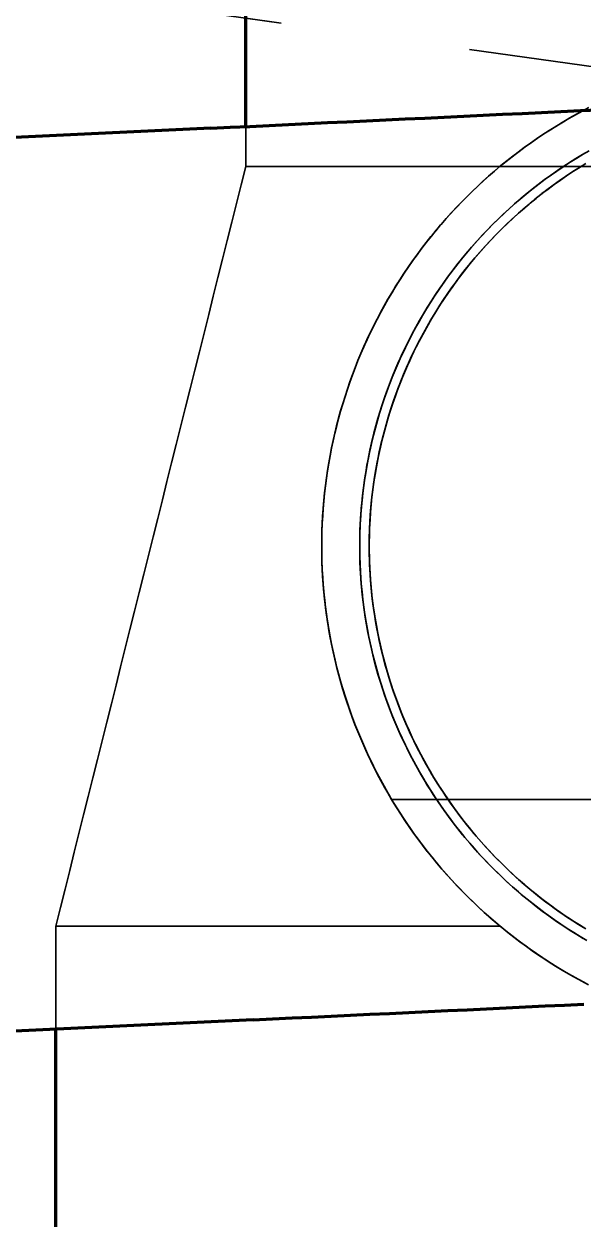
# Model space of a CAD drawing. Header units: millimetres. Extents: x 0 to 2382, y 0 to 420.
# Drawn here: x 937.59 to 940.53, y 350.9 to 357.19 of the extents above; entities that cross this region are included whole.
import ezdxf

# ---------------------------------------------------------------- set-up
doc = ezdxf.new("R2010")
doc.units = ezdxf.units.MM
doc.linetypes.add('IRAM-E-TRAZOS', pattern=[5, 4, -1])
for name, color, linetype, lineweight in [('01-VISIBLE', 7, 'CONTINUOUS', 70), ('02-OCULTA', 4, 'IRAM-E-TRAZOS', 35), ('08-FINA', 5, 'CONTINUOUS', 18)]:
    doc.layers.add(name, color=color, linetype=linetype, lineweight=lineweight)

msp = doc.modelspace()

# ---------------------------------------------------------------- linework, layer by layer
at = {"layer": '01-VISIBLE'}
for points in [[(938.7583, 356.6526), (938.7583, 359.8426)], [(938.5741, 356.6438), (938.6765, 356.6487), (938.779, 356.6535), (938.8814, 356.6584), (938.9838, 356.6633), (939.0862, 356.6682), (939.1886, 356.673), (939.291, 356.6779), (939.3935, 356.6828), (939.4959, 356.6876), (939.5983, 356.6925), (939.7007, 356.6974), (939.8031, 356.7023), (939.9056, 356.7071), (940.008, 356.712), (940.1104, 356.7169), (940.2128, 356.7217), (940.3152, 356.7266), (940.4177, 356.7315), (940.5201, 356.7364), (940.6225, 356.7412)], [(938.5741, 356.6438), (919.0091, 355.7132)], [(938.7974, 351.9491), (938.8998, 351.954), (939.0022, 351.9589), (939.1047, 351.9637), (939.2071, 351.9686), (939.3095, 351.9735), (939.4119, 351.9783), (939.5143, 351.9832), (939.6168, 351.9881), (939.7192, 351.993), (939.8216, 351.9978), (939.924, 352.0027), (940.0264, 352.0076), (940.1289, 352.0124), (940.2313, 352.0173), (940.3337, 352.0222), (940.4361, 352.0271), (940.5385, 352.0319)], [(938.7974, 351.9491), (919.2324, 351.0186)], [(937.7583, 346.4426), (937.7583, 351.8997)]]:
    msp.add_lwpolyline(points, dxfattribs=at)
at = {"layer": '02-OCULTA'}
for points in [[(943.8967, 356.5015), (914.05, 360.6962)], [(938.7583, 356.4426), (938.7583, 359.8426)], [(938.7583, 356.4426), (938.7583, 359.8426)], [(938.7583, 356.4426), (938.7583, 359.8426)], [(943.8967, 356.5015), (938.7583, 357.2236)], [(940.564, 356.752), (940.5286, 356.7334), (940.4935, 356.7142), (940.4586, 356.6944), (940.4241, 356.6742), (940.3899, 356.6534), (940.356, 356.632), (940.3225, 356.6102), (940.2893, 356.5878), (940.2565, 356.5649), (940.224, 356.5416), (940.1918, 356.5177), (940.1601, 356.4933), (940.1287, 356.4685), (940.0977, 356.4432), (940.0671, 356.4174), (940.0369, 356.3911), (940.0071, 356.3643), (939.9777, 356.3372), (939.9487, 356.3095), (939.9202, 356.2814), (939.8921, 356.2529), (939.8645, 356.224), (939.8373, 356.1946), (939.8105, 356.1648), (939.7842, 356.1346), (939.7584, 356.104), (939.7331, 356.0731), (939.7082, 356.0417), (939.6839, 356.0099), (939.66, 355.9778), (939.6366, 355.9453), (939.6137, 355.9125), (939.5913, 355.8793), (939.5695, 355.8458), (939.5481, 355.8119), (939.5273, 355.7777), (939.507, 355.7432), (939.4873, 355.7084), (939.468, 355.6733), (939.4494, 355.6379), (939.4312, 355.6022), (939.4137, 355.5662), (939.3966, 355.53), (939.3802, 355.4935), (939.3643, 355.4567), (939.3489, 355.4198), (939.3342, 355.3826), (939.32, 355.3451), (939.3064, 355.3075), (939.2934, 355.2696), (939.2809, 355.2316), (939.2691, 355.1933), (939.2578, 355.1549), (939.2471, 355.1164), (939.2371, 355.0776), (939.2276, 355.0387), (939.2187, 354.9997), (939.2104, 354.9605), (939.2028, 354.9212), (939.1957, 354.8818), (939.1892, 354.8423), (939.1834, 354.8027), (939.1782, 354.763), (939.1735, 354.7233), (939.1695, 354.6835), (939.1661, 354.6436), (939.1633, 354.6036), (939.1612, 354.5637), (939.1596, 354.5237), (939.1587, 354.4837), (939.1583, 354.4436), (939.1586, 354.4036), (939.1595, 354.3636), (939.1611, 354.3236), (939.1632, 354.2836), (939.166, 354.2437), (939.1693, 354.2038), (939.1733, 354.164), (939.1779, 354.1242), (939.1831, 354.0845), (939.1889, 354.0449), (939.1954, 354.0054), (939.2024, 353.966), (939.21, 353.9267), (939.2183, 353.8875), (939.2271, 353.8485), (939.2366, 353.8096), (939.2466, 353.7708), (939.2573, 353.7322), (939.2685, 353.6938), (939.2803, 353.6556), (939.2927, 353.6175), (939.3057, 353.5797), (939.3193, 353.542), (939.3334, 353.5046), (939.3482, 353.4673), (939.3635, 353.4303), (939.3793, 353.3936), (939.3958, 353.3571), (939.4128, 353.3208), (939.4303, 353.2849), (939.4484, 353.2492), (939.4671, 353.2137), (939.4863, 353.1786), (939.506, 353.1438), (939.5262, 353.1093)], [(940.5355, 356.7371), (940.5002, 356.7179), (940.4652, 356.6982), (940.4304, 356.6779), (940.396, 356.6571), (940.362, 356.6358), (940.3282, 356.614), (940.2948, 356.5916), (940.2618, 356.5687), (940.2291, 356.5453), (940.1968, 356.5214), (940.1648, 356.497), (940.1332, 356.4721), (940.102, 356.4468), (940.0713, 356.4209), (940.0409, 356.3946), (940.0109, 356.3678), (939.9813, 356.3406), (939.9522, 356.3129), (939.9235, 356.2847), (939.8952, 356.2561), (939.8674, 356.2271), (939.8401, 356.1977), (939.8132, 356.1678), (939.7867, 356.1375), (939.7608, 356.1068), (939.7353, 356.0758), (939.7103, 356.0443), (939.6857, 356.0124), (939.6617, 355.9802), (939.6382, 355.9476), (939.6152, 355.9146), (939.5927, 355.8813), (939.5707, 355.8477), (939.5492, 355.8137), (939.5283, 355.7794), (939.5079, 355.7447), (939.488, 355.7098), (939.4687, 355.6745), (939.4499, 355.639), (939.4317, 355.6031), (939.4141, 355.567), (939.3969, 355.5307), (939.3804, 355.494), (939.3644, 355.4571), (939.349, 355.42), (939.3342, 355.3826), (939.32, 355.345), (939.3063, 355.3072), (939.2932, 355.2692), (939.2808, 355.231), (939.2689, 355.1926), (939.2576, 355.154), (939.2469, 355.1153), (939.2368, 355.0764), (939.2273, 355.0373), (939.2184, 354.9981), (939.2101, 354.9588), (939.2024, 354.9193), (939.1953, 354.8797), (939.1889, 354.8401), (939.1831, 354.8003), (939.1778, 354.7604), (939.1732, 354.7205), (939.1692, 354.6805), (939.1659, 354.6404), (939.1631, 354.6003), (939.161, 354.5602), (939.1595, 354.52), (939.1586, 354.4798), (939.1583, 354.4396), (939.1587, 354.3994), (939.1597, 354.3592), (939.1613, 354.3191), (939.1635, 354.2789), (939.1663, 354.2388), (939.1698, 354.1988), (939.1739, 354.1588), (939.1786, 354.1189), (939.1839, 354.079), (939.1898, 354.0393), (939.1964, 353.9996), (939.2035, 353.96), (939.2113, 353.9206), (939.2196, 353.8813), (939.2286, 353.8421), (939.2382, 353.8031), (939.2484, 353.7642), (939.2592, 353.7255), (939.2706, 353.6869), (939.2826, 353.6485), (939.2951, 353.6104), (939.3083, 353.5724), (939.322, 353.5346), (939.3364, 353.497), (939.3513, 353.4597), (939.3668, 353.4226), (939.3828, 353.3858), (939.3994, 353.3492), (939.4166, 353.3128), (939.4344, 353.2767), (939.4527, 353.241), (939.4715, 353.2054), (939.4909, 353.1702), (939.5109, 353.1353), (939.5314, 353.1007), (939.5524, 353.0665), (939.5739, 353.0325), (939.596, 352.9989), (939.6185, 352.9657), (939.6416, 352.9328), (939.6652, 352.9002), (939.6893, 352.868), (939.7139, 352.8362), (939.739, 352.8048), (939.7646, 352.7738), (939.7906, 352.7432), (939.8171, 352.713), (939.8441, 352.6832), (939.8715, 352.6538), (939.8994, 352.6248), (939.9277, 352.5963), (939.9565, 352.5682), (939.9857, 352.5406), (940.0153, 352.5134), (940.0453, 352.4867), (940.0758, 352.4604), (940.1066, 352.4346), (940.1379, 352.4093), (940.1695, 352.3845), (940.2015, 352.3602), (940.2339, 352.3364), (940.2666, 352.3131), (940.2997, 352.2903), (940.3332, 352.268), (940.367, 352.2462), (940.4011, 352.225), (940.4356, 352.2042), (940.4703, 352.1841), (940.5054, 352.1644), (940.5408, 352.1453)], [(938.7583, 356.4426), (938.7583, 356.6526)], [(940.5353, 356.5076), (940.5009, 356.4868), (940.4669, 356.4655), (940.4333, 356.4437), (940.4001, 356.4213), (940.3672, 356.3983), (940.3347, 356.3748), (940.3026, 356.3507), (940.2709, 356.3261), (940.2397, 356.301), (940.2088, 356.2754), (940.1784, 356.2492), (940.1484, 356.2226), (940.1189, 356.1954), (940.0899, 356.1678), (940.0613, 356.1397), (940.0332, 356.1111), (940.0055, 356.082), (939.9784, 356.0525), (939.9517, 356.0225), (939.9256, 355.9921), (939.8999, 355.9613), (939.8748, 355.93), (939.8502, 355.8983), (939.8262, 355.8662), (939.8026, 355.8337), (939.7797, 355.8009), (939.7573, 355.7676), (939.7354, 355.734), (939.7141, 355.7), (939.6934, 355.6657), (939.6732, 355.631), (939.6537, 355.596), (939.6347, 355.5607), (939.6163, 355.525), (939.5985, 355.4891), (939.5813, 355.4528), (939.5647, 355.4163), (939.5488, 355.3795), (939.5334, 355.3425), (939.5187, 355.3052), (939.5046, 355.2676), (939.4911, 355.2299), (939.4783, 355.1919), (939.4661, 355.1537), (939.4545, 355.1153), (939.4436, 355.0767), (939.4333, 355.0379), (939.4237, 354.999), (939.4147, 354.9599), (939.4064, 354.9206), (939.3988, 354.8813), (939.3918, 354.8418), (939.3854, 354.8022), (939.3797, 354.7625), (939.3747, 354.7227), (939.3704, 354.6828), (939.3667, 354.6429), (939.3637, 354.6029), (939.3613, 354.5629), (939.3597, 354.5228), (939.3587, 354.4827), (939.3583, 354.4426), (939.3587, 354.4025), (939.3597, 354.3624), (939.3613, 354.3223), (939.3637, 354.2823), (939.3667, 354.2423), (939.3704, 354.2024), (939.3747, 354.1625), (939.3797, 354.1227), (939.3854, 354.083), (939.3918, 354.0434), (939.3988, 354.0039), (939.4064, 353.9646), (939.4147, 353.9253), (939.4237, 353.8862), (939.4333, 353.8473), (939.4436, 353.8085), (939.4545, 353.7699), (939.4661, 353.7315), (939.4783, 353.6933), (939.4911, 353.6553), (939.5046, 353.6176), (939.5187, 353.58), (939.5334, 353.5427), (939.5488, 353.5057), (939.5647, 353.4689), (939.5813, 353.4324), (939.5985, 353.3961), (939.6163, 353.3602), (939.6347, 353.3245), (939.6537, 353.2892), (939.6732, 353.2542), (939.6934, 353.2195), (939.7141, 353.1852), (939.7354, 353.1512), (939.7573, 353.1176), (939.7797, 353.0843), (939.8026, 353.0515), (939.8262, 353.019), (939.8502, 352.9869), (939.8748, 352.9552), (939.8999, 352.9239), (939.9256, 352.8931), (939.9517, 352.8627), (939.9784, 352.8327), (940.0055, 352.8032), (940.0332, 352.7741), (940.0613, 352.7455), (940.0899, 352.7174), (940.1189, 352.6898), (940.1484, 352.6626), (940.1784, 352.636), (940.2088, 352.6098), (940.2397, 352.5842), (940.2709, 352.5591), (940.3026, 352.5345), (940.3347, 352.5104), (940.3672, 352.4869), (940.4001, 352.4639), (940.4333, 352.4415), (940.4669, 352.4197), (940.5009, 352.3984), (940.5353, 352.3776)], [(940.5653, 356.5251), (940.5306, 356.5048), (940.4962, 356.4839), (940.4621, 356.4625), (940.4285, 356.4405), (940.3952, 356.4179), (940.3622, 356.3948), (940.3297, 356.3711), (940.2976, 356.3469), (940.2659, 356.3221), (940.2346, 356.2968), (940.2037, 356.271), (940.1733, 356.2447), (940.1433, 356.2179), (940.1137, 356.1905), (940.0847, 356.1627), (940.0561, 356.1344), (940.0279, 356.1057), (940.0003, 356.0764), (939.9732, 356.0467), (939.9465, 356.0166), (939.9204, 355.986), (939.8948, 355.9549), (939.8697, 355.9235), (939.8451, 355.8916), (939.8211, 355.8593), (939.7976, 355.8267), (939.7747, 355.7936), (939.7523, 355.7602), (939.7305, 355.7263), (939.7093, 355.6922), (939.6886, 355.6576), (939.6686, 355.6228), (939.6491, 355.5876), (939.6302, 355.5521), (939.6119, 355.5162), (939.5942, 355.4801), (939.5771, 355.4437), (939.5606, 355.407), (939.5447, 355.37), (939.5295, 355.3327), (939.5149, 355.2953), (939.5009, 355.2575), (939.4876, 355.2196), (939.4749, 355.1814), (939.4628, 355.143), (939.4514, 355.1044), (939.4406, 355.0657), (939.4305, 355.0267), (939.421, 354.9876), (939.4122, 354.9484), (939.4041, 354.909), (939.3966, 354.8694), (939.3898, 354.8298), (939.3836, 354.79), (939.3781, 354.7502), (939.3733, 354.7102), (939.3691, 354.6702), (939.3657, 354.6301), (939.3629, 354.59), (939.3607, 354.5498), (939.3593, 354.5096), (939.3585, 354.4694), (939.3584, 354.4291), (939.3589, 354.3889), (939.3602, 354.3487), (939.3621, 354.3085), (939.3647, 354.2683), (939.3679, 354.2282), (939.3719, 354.1882), (939.3765, 354.1482), (939.3817, 354.1083), (939.3877, 354.0685), (939.3943, 354.0288), (939.4015, 353.9893), (939.4095, 353.9498), (939.4181, 353.9105), (939.4273, 353.8714), (939.4372, 353.8324), (939.4478, 353.7935), (939.459, 353.7549), (939.4708, 353.7165), (939.4833, 353.6782), (939.4964, 353.6402), (939.5102, 353.6024), (939.5246, 353.5648), (939.5396, 353.5275), (939.5553, 353.4904), (939.5716, 353.4536), (939.5885, 353.4171), (939.606, 353.3809), (939.6241, 353.3449), (939.6428, 353.3093), (939.6621, 353.274), (939.6819, 353.239), (939.7024, 353.2044), (939.7235, 353.1701), (939.7451, 353.1362), (939.7673, 353.1026), (939.79, 353.0694), (939.8133, 353.0366), (939.8371, 353.0042), (939.8615, 352.9722), (939.8864, 352.9406), (939.9119, 352.9094), (939.9378, 352.8787), (939.9643, 352.8484), (939.9913, 352.8185), (940.0188, 352.7891), (940.0467, 352.7602), (940.0752, 352.7318), (940.1041, 352.7038), (940.1335, 352.6763), (940.1633, 352.6493), (940.1936, 352.6228), (940.2243, 352.5968), (940.2555, 352.5714), (940.2871, 352.5465), (940.3191, 352.5221), (940.3514, 352.4982), (940.3842, 352.4749), (940.4174, 352.4521), (940.451, 352.4299), (940.4849, 352.4083), (940.5192, 352.3872), (940.5538, 352.3668)], [(937.7583, 352.4426), (937.7827, 352.5402), (937.8071, 352.6377), (937.8315, 352.7353), (937.8559, 352.8328), (937.8803, 352.9304), (937.9047, 353.028), (937.9291, 353.1255), (937.9535, 353.2231), (937.9778, 353.3206), (938.0022, 353.4182), (938.0266, 353.5158), (938.051, 353.6133), (938.0754, 353.7109), (938.0998, 353.8085), (938.1242, 353.906), (938.1486, 354.0036), (938.173, 354.1011), (938.1974, 354.1987), (938.2217, 354.2963), (938.2461, 354.3938), (938.2705, 354.4914), (938.2949, 354.5889), (938.3193, 354.6865), (938.3437, 354.7841), (938.3681, 354.8816), (938.3925, 354.9792), (938.4169, 355.0767), (938.4413, 355.1743), (938.4657, 355.2719), (938.49, 355.3694), (938.5144, 355.467), (938.5388, 355.5645), (938.5632, 355.6621), (938.5876, 355.7597), (938.612, 355.8572), (938.6364, 355.9548), (938.6608, 356.0524), (938.6852, 356.1499), (938.7096, 356.2475), (938.7339, 356.345), (938.7583, 356.4426)], [(937.7583, 352.4426), (937.7827, 352.5402), (937.8071, 352.6377), (937.8315, 352.7353), (937.8559, 352.8328), (937.8803, 352.9304), (937.9047, 353.028), (937.9291, 353.1255), (937.9535, 353.2231), (937.9778, 353.3206), (938.0022, 353.4182), (938.0266, 353.5158), (938.051, 353.6133), (938.0754, 353.7109), (938.0998, 353.8085), (938.1242, 353.906), (938.1486, 354.0036), (938.173, 354.1011), (938.1974, 354.1987), (938.2217, 354.2963), (938.2461, 354.3938), (938.2705, 354.4914), (938.2949, 354.5889), (938.3193, 354.6865), (938.3437, 354.7841), (938.3681, 354.8816), (938.3925, 354.9792), (938.4169, 355.0767), (938.4413, 355.1743), (938.4657, 355.2719), (938.49, 355.3694), (938.5144, 355.467), (938.5388, 355.5645), (938.5632, 355.6621), (938.5876, 355.7597), (938.612, 355.8572), (938.6364, 355.9548), (938.6608, 356.0524), (938.6852, 356.1499), (938.7096, 356.2475), (938.7339, 356.345), (938.7583, 356.4426)], [(938.7583, 356.4426), (943.4197, 356.4426)], [(944.7583, 356.4426), (938.7583, 356.4426)], [(944.7583, 356.4426), (938.7583, 356.4426)], [(944.7583, 356.4426), (938.7583, 356.4426)], [(940.5435, 356.4543), (940.5093, 356.4332), (940.4755, 356.4116), (940.442, 356.3893), (940.4089, 356.3666), (940.3763, 356.3432), (940.344, 356.3193), (940.3121, 356.2949), (940.2806, 356.2699), (940.2496, 356.2443), (940.219, 356.2183), (940.1889, 356.1917), (940.1592, 356.1646), (940.13, 356.1371), (940.1013, 356.109), (940.0731, 356.0804), (940.0453, 356.0514), (940.0181, 356.0218), (939.9913, 355.9919), (939.9651, 355.9614), (939.9394, 355.9306), (939.9142, 355.8993), (939.8896, 355.8675), (939.8655, 355.8354), (939.842, 355.8028), (939.819, 355.7699), (939.7966, 355.7365), (939.7748, 355.7028), (939.7535, 355.6687), (939.7329, 355.6343), (939.7128, 355.5995), (939.6933, 355.5643), (939.6745, 355.5289), (939.6562, 355.4931), (939.6385, 355.457), (939.6215, 355.4206), (939.6051, 355.3839), (939.5893, 355.347), (939.5742, 355.3098), (939.5597, 355.2723), (939.5458, 355.2346), (939.5326, 355.1967), (939.52, 355.1585), (939.5081, 355.1202), (939.4969, 355.0816), (939.4863, 355.0429), (939.4764, 355.0039), (939.4671, 354.9648), (939.4585, 354.9256), (939.4506, 354.8862), (939.4433, 354.8467), (939.4368, 354.8071), (939.4309, 354.7673), (939.4257, 354.7275), (939.4211, 354.6876), (939.4173, 354.6476), (939.4141, 354.6076), (939.4117, 354.5675), (939.4099, 354.5273), (939.4088, 354.4872), (939.4083, 354.447), (939.4086, 354.4068), (939.4096, 354.3667), (939.4112, 354.3265), (939.4135, 354.2864), (939.4165, 354.2464), (939.4202, 354.2064), (939.4246, 354.1665), (939.4297, 354.1266), (939.4354, 354.0868), (939.4418, 354.0472), (939.4489, 354.0076), (939.4567, 353.9682), (939.4652, 353.929), (939.4743, 353.8898), (939.484, 353.8509), (939.4945, 353.8121), (939.5056, 353.7735), (939.5174, 353.7351), (939.5298, 353.6969), (939.5429, 353.6589), (939.5566, 353.6211), (939.5709, 353.5836), (939.586, 353.5464), (939.6016, 353.5093), (939.6179, 353.4726), (939.6347, 353.4362), (939.6523, 353.4), (939.6704, 353.3642), (939.6891, 353.3286), (939.7085, 353.2934), (939.7284, 353.2586), (939.749, 353.224), (939.7701, 353.1899), (939.7918, 353.1561), (939.8141, 353.1226), (939.8369, 353.0896), (939.8603, 353.0569), (939.8843, 353.0247), (939.9088, 352.9929), (939.9338, 352.9615), (939.9594, 352.9305), (939.9855, 352.9), (940.0122, 352.8699), (940.0393, 352.8403), (940.0669, 352.8111), (940.0951, 352.7825), (940.1237, 352.7543), (940.1528, 352.7266), (940.1824, 352.6994), (940.2124, 352.6727), (940.2429, 352.6465), (940.2738, 352.6209), (940.3051, 352.5958), (940.3369, 352.5712), (940.3691, 352.5472), (940.4017, 352.5237), (940.4347, 352.5008), (940.4681, 352.4785), (940.5019, 352.4567), (940.536, 352.4355)], [(940.5489, 356.4575), (940.5147, 356.4366), (940.4809, 356.4151), (940.4475, 356.3931), (940.4145, 356.3705), (940.3819, 356.3473), (940.3497, 356.3236), (940.3178, 356.2993), (940.2864, 356.2745), (940.2555, 356.2492), (940.2249, 356.2234), (940.1948, 356.197), (940.1652, 356.1701), (940.136, 356.1427), (940.1073, 356.1149), (940.079, 356.0865), (940.0513, 356.0577), (940.024, 356.0284), (939.9973, 355.9986), (939.9711, 355.9684), (939.9453, 355.9378), (939.9201, 355.9067), (939.8955, 355.8752), (939.8714, 355.8432), (939.8478, 355.8109), (939.8248, 355.7782), (939.8023, 355.7451), (939.7804, 355.7116), (939.7591, 355.6777), (939.7383, 355.6435), (939.7182, 355.6089), (939.6986, 355.574), (939.6797, 355.5388), (939.6613, 355.5032), (939.6435, 355.4674), (939.6264, 355.4312), (939.6099, 355.3948), (939.594, 355.3581), (939.5787, 355.3211), (939.5641, 355.2838), (939.5501, 355.2463), (939.5367, 355.2086), (939.524, 355.1707), (939.5119, 355.1325), (939.5005, 355.0942), (939.4897, 355.0557), (939.4796, 355.0169), (939.4701, 354.9781), (939.4614, 354.939), (939.4532, 354.8998), (939.4458, 354.8605), (939.439, 354.8211), (939.4329, 354.7815), (939.4275, 354.7419), (939.4227, 354.7022), (939.4186, 354.6624), (939.4152, 354.6225), (939.4125, 354.5826), (939.4105, 354.5426), (939.4091, 354.5026), (939.4084, 354.4626), (939.4084, 354.4226), (939.4091, 354.3826), (939.4105, 354.3426), (939.4125, 354.3026), (939.4152, 354.2627), (939.4186, 354.2228), (939.4227, 354.183), (939.4275, 354.1433), (939.4329, 354.1037), (939.439, 354.0641), (939.4458, 354.0247), (939.4532, 353.9854), (939.4614, 353.9462), (939.4701, 353.9071), (939.4796, 353.8683), (939.4897, 353.8295), (939.5005, 353.791), (939.5119, 353.7527), (939.524, 353.7145), (939.5367, 353.6766), (939.5501, 353.6389), (939.5641, 353.6014), (939.5787, 353.5641), (939.594, 353.5271), (939.6099, 353.4904), (939.6264, 353.454), (939.6435, 353.4178), (939.6613, 353.382), (939.6797, 353.3464), (939.6986, 353.3112), (939.7182, 353.2763), (939.7383, 353.2417), (939.7591, 353.2075), (939.7804, 353.1736), (939.8023, 353.1401), (939.8248, 353.107), (939.8478, 353.0743), (939.8714, 353.042), (939.8955, 353.01), (939.9201, 352.9785), (939.9453, 352.9474), (939.9711, 352.9168), (939.9973, 352.8866), (940.024, 352.8568), (940.0513, 352.8275), (940.079, 352.7987), (940.1073, 352.7703), (940.136, 352.7425), (940.1652, 352.7151), (940.1948, 352.6882), (940.2249, 352.6618), (940.2555, 352.636), (940.2864, 352.6107), (940.3178, 352.5859), (940.3497, 352.5616), (940.3819, 352.5379), (940.4145, 352.5147), (940.4475, 352.4921), (940.4809, 352.4701), (940.5147, 352.4486), (940.5489, 352.4277)], [(939.6269, 353.1093), (939.5262, 353.1093)], [(940.097, 352.4426), (940.0137, 352.5148), (939.9336, 352.5905), (939.8567, 352.6695), (939.7833, 352.7517), (939.7134, 352.8369), (939.6472, 352.925), (939.5848, 353.0159), (939.5262, 353.1093)], [(939.7276, 353.1093), (939.6269, 353.1093)], [(939.8282, 353.1093), (939.7276, 353.1093)], [(939.9289, 353.1093), (939.8282, 353.1093)], [(940.0295, 353.1093), (939.9289, 353.1093)], [(940.1302, 353.1093), (940.0295, 353.1093)], [(940.2309, 353.1093), (940.1302, 353.1093)], [(940.3315, 353.1093), (940.2309, 353.1093)], [(940.4322, 353.1093), (940.3315, 353.1093)], [(940.5328, 353.1093), (940.4322, 353.1093)], [(940.6335, 353.1093), (940.5328, 353.1093)], [(937.7583, 352.4426), (938.7583, 352.4426)], [(938.7583, 352.4426), (937.7583, 352.4426)], [(938.7583, 352.4426), (938.6583, 352.4426), (938.5583, 352.4426), (938.4583, 352.4426), (938.3583, 352.4426), (938.2583, 352.4426), (938.1583, 352.4426), (938.0583, 352.4426), (937.9583, 352.4426), (937.8583, 352.4426), (937.7583, 352.4426)], [(938.7583, 352.4426), (938.6583, 352.4426), (938.5583, 352.4426), (938.4583, 352.4426), (938.3583, 352.4426), (938.2583, 352.4426), (938.1583, 352.4426), (938.0583, 352.4426), (937.9583, 352.4426), (937.8583, 352.4426), (937.7583, 352.4426)], [(937.7583, 351.8997), (937.7583, 352.4426)], [(937.7583, 346.4426), (937.7583, 352.4426)], [(940.097, 352.4426), (938.7583, 352.4426)], [(944.7583, 352.4426), (938.7583, 352.4426)], [(940.097, 352.4426), (940.128, 352.4172), (940.1594, 352.3924), (940.1912, 352.368), (940.2233, 352.3441), (940.2558, 352.3207), (940.2887, 352.2978), (940.3219, 352.2754), (940.3554, 352.2536), (940.3893, 352.2322), (940.4235, 352.2114), (940.4581, 352.1911), (940.4929, 352.1713), (940.528, 352.1521), (940.5635, 352.1334)]]:
    msp.add_lwpolyline(points, dxfattribs=at)
at = {"layer": '08-FINA'}
msp.add_circle((929.8333, 354.1667), 36.8333, dxfattribs=at)

doc.saveas('drawing.dxf')
